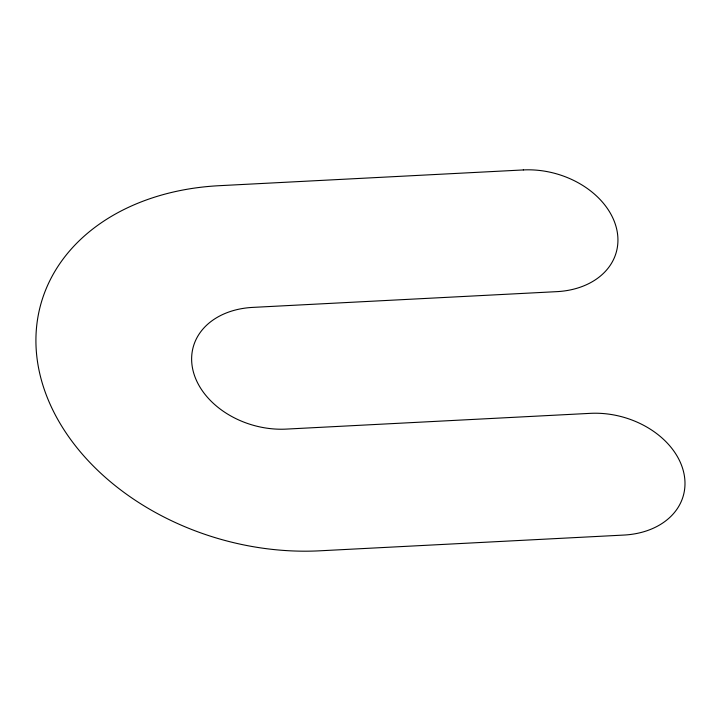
<?xml version="1.0" encoding="UTF-8"?>
<svg xmlns="http://www.w3.org/2000/svg" width="721" height="721" viewBox="0 0 721 721"><rect width="100%" height="100%" fill="white"/><g stroke="black" fill="none" stroke-linecap="round" stroke-linejoin="round"><path stroke-width="1.08" d="M523.32 169.94L219.193 185.694A237.47 177.853 15.8 0 0 41.394 380.066A237.47 177.853 15.8 0 0 319.782 550.808L623.899 535.063A79.157 59.284 15.8 0 0 683.166 470.272A79.157 59.284 15.8 0 0 590.373 413.349L286.246 429.103A79.157 59.284 15.8 0 1 193.453 372.189A79.157 59.284 15.8 0 1 252.72 307.398L556.846 291.644A79.157 59.284 15.8 0 0 616.113 226.854A79.157 59.284 15.8 0 0 523.32 169.94"/></g></svg>
